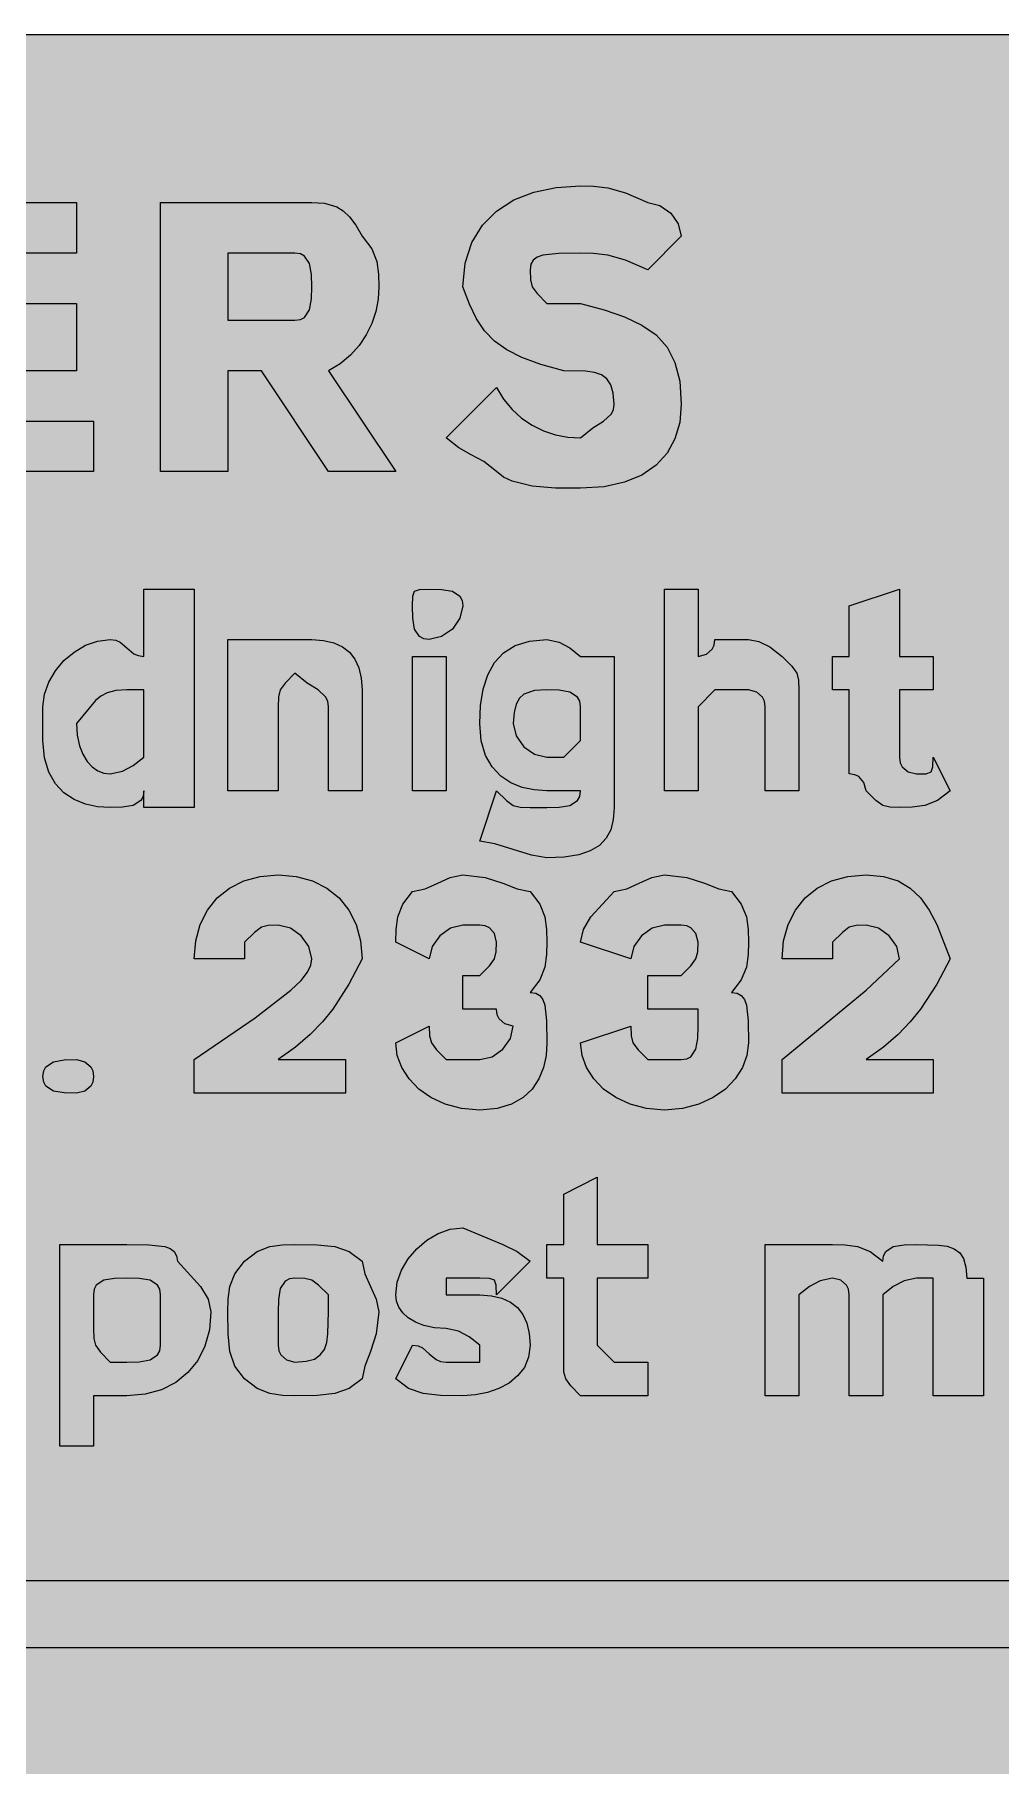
# Model space of a CAD drawing. Header units: metres. Extents: x 9 to 558, y 12 to 260.
# Drawn here: x 359 to 428, y 136.1 to 259.7 of the extents above; entities that cross this region are included whole.
import ezdxf

# ---------------------------------------------------------------- set-up
doc = ezdxf.new("R2010")
doc.units = ezdxf.units.M
doc.layers.add('FILL_BLACK_000000', color=7, linetype='Continuous', true_color=0x000000)
doc.layers.add('FILL_YELLOW_FFFF00', color=7, linetype='Continuous', true_color=0xffff00)

msp = doc.modelspace()

# ---------------------------------------------------------------- hatches: boundary and pattern name
at = {"layer": 'FILL_BLACK_000000', "true_color": 0x000000}
h = msp.add_hatch(color=7, dxfattribs=at)
h.dxf.hatch_style = 1
h.paths.add_polyline_path([(394.43, 242.17), (394.56, 241.68), (394.92, 241.19), (395.61, 240.48), (398.01, 240.48), (399.7, 240.02), (401.16, 239.52), (402.4, 238.94), (403.41, 238.23), (404.2, 237.35), (404.76, 236.26), (405.1, 234.92), (405.21, 233.28), (405.1, 231.99), (404.76, 230.82), (404.2, 229.8), (403.41, 228.93), (402.4, 228.23), (401.16, 227.71), (399.7, 227.39), (398.01, 227.28), (396.23, 227.3), (394.56, 227.43), (393.12, 227.79), (392.51, 228.08), (392.01, 228.48), (391.11, 229.19), (390.21, 229.68), (389.31, 230.17), (388.41, 230.88), (392.01, 234.48), (392.51, 233.64), (393.12, 232.9), (393.8, 232.29), (394.56, 231.78), (395.37, 231.39), (396.23, 231.1), (397.11, 230.94), (398.01, 230.88), (398.89, 231.59), (399.66, 232.08), (400.2, 232.57), (400.36, 232.88), (400.41, 233.28), (400.35, 234.07), (400.18, 234.67), (399.9, 235.09), (399.51, 235.38), (399, 235.55), (398.38, 235.64), (396.81, 235.68), (395.17, 236.13), (393.83, 236.62), (392.74, 237.16), (391.86, 237.78), (391.15, 238.52), (390.57, 239.39), (390.07, 240.44), (389.61, 241.68), (389.77, 243.37), (390.25, 244.83), (391, 246.07), (392.01, 247.08), (393.24, 247.87), (394.67, 248.43), (396.27, 248.77), (398.01, 248.88), (398.93, 248.86), (399.96, 248.73), (401.22, 248.37), (402.81, 247.68), (403.69, 247.47), (404.46, 246.93), (405, 246.16), (405.21, 245.28), (402.81, 242.88), (401.22, 243.57), (399.96, 243.93), (398.93, 244.06), (398.01, 244.08), (396.43, 244.06), (395.31, 243.93), (394.92, 243.79), (394.63, 243.57), (394.47, 243.28), (394.41, 242.88), (394.43, 242.17)])
h = msp.add_hatch(color=7, dxfattribs=at)
h.dxf.hatch_style = 1
h.paths.add_polyline_path([(353.61, 232.08), (363.21, 232.08), (363.21, 228.48), (348.81, 228.48), (348.81, 247.68), (362.01, 247.68), (362.01, 244.08), (353.61, 244.08), (353.61, 240.48), (362.01, 240.48), (362.01, 235.68), (353.61, 235.68), (353.61, 232.08)])
h = msp.add_hatch(color=7, dxfattribs=at)
h.dxf.hatch_style = 1
h.paths.add_polyline_path([(368.01, 228.48), (368.01, 247.68), (378.81, 247.68), (379.71, 247.64), (380.61, 247.38), (381.06, 247.09), (381.51, 246.67), (381.96, 246.07), (382.41, 245.28), (383.1, 244.38), (383.46, 243.48), (383.59, 242.58), (383.61, 241.68), (383.55, 240.78), (383.38, 239.9), (383.1, 239.04), (382.71, 238.23), (382.2, 237.47), (381.58, 236.79), (380.85, 236.18), (380.01, 235.68), (384.81, 228.48), (380.01, 228.48), (375.21, 235.68), (372.81, 235.68), (372.81, 228.48), (368.01, 228.48)])
h.paths.add_polyline_path([(378.01, 239.33), (378.3, 239.49), (378.66, 240.03), (378.79, 240.8), (378.81, 241.68), (378.79, 242.56), (378.66, 243.33), (378.3, 243.87), (378.01, 244.03), (377.61, 244.08), (372.81, 244.08), (372.81, 239.28), (377.61, 239.28), (378.01, 239.33)], flags=16)
h = msp.add_hatch(color=7, dxfattribs=at)
h.dxf.hatch_style = 1
h.paths.add_polyline_path([(370.41, 220.08), (370.41, 204.48), (366.81, 204.48), (366.81, 205.68), (366.76, 205.28), (366.6, 204.99), (366.06, 204.63), (365.29, 204.5), (364.41, 204.48), (363.51, 204.54), (362.65, 204.72), (361.84, 205.05), (361.11, 205.53), (360.5, 206.18), (360.02, 207.01), (359.72, 208.04), (359.61, 209.28), (359.61, 210.48), (359.61, 211.68), (359.72, 212.58), (360.02, 213.44), (360.5, 214.25), (361.11, 214.98), (361.84, 215.59), (362.65, 216.07), (363.51, 216.37), (364.41, 216.48), (364.81, 216.43), (365.12, 216.29), (365.61, 215.88), (366.1, 215.47), (366.41, 215.33), (366.81, 215.28), (366.81, 220.08), (370.41, 220.08)])
h.paths.add_polyline_path([(366.81, 212.88), (365.61, 212.88), (364.82, 212.83), (364.2, 212.67), (363.73, 212.44), (363.36, 212.13), (362.01, 210.48), (362.06, 209.64), (362.22, 208.9), (362.45, 208.29), (362.76, 207.78), (363.12, 207.39), (363.53, 207.1), (363.96, 206.94), (364.41, 206.88), (365.29, 207.07), (366.06, 207.48), (366.81, 208.08), (366.81, 211.68), (366.81, 212.88)], flags=16)
h = msp.add_hatch(color=7, dxfattribs=at)
h.dxf.hatch_style = 1
h.paths.add_polyline_path([(389.4, 218), (388.86, 217.23), (388.09, 216.69), (387.21, 216.48), (386.81, 216.53), (386.52, 216.69), (386.16, 217.23), (386.03, 218), (386.01, 218.88), (386.03, 219.57), (386.16, 219.93), (386.52, 220.06), (387.21, 220.08), (388.09, 220.06), (388.86, 219.93), (389.4, 219.57), (389.56, 219.28), (389.61, 218.88), (389.4, 218)])
h = msp.add_hatch(color=7, dxfattribs=at)
h.dxf.hatch_style = 1
h.paths.add_polyline_path([(410.76, 216.33), (411.53, 215.97), (412.41, 215.28), (413.1, 214.57), (413.46, 214.08), (413.59, 213.59), (413.61, 212.88), (413.61, 205.68), (411.21, 205.68), (411.21, 211.68), (411.16, 212.08), (411.02, 212.37), (410.61, 212.73), (410.01, 212.88), (408.81, 212.88), (407.61, 212.88), (406.41, 211.68), (406.41, 205.68), (404.01, 205.68), (404.01, 220.08), (406.41, 220.08), (406.41, 215.28), (407.01, 215.43), (407.42, 215.79), (407.56, 216.08), (407.61, 216.48), (410.01, 216.48), (410.76, 216.33)])
h = msp.add_hatch(color=7, dxfattribs=at)
h.dxf.hatch_style = 1
h.paths.add_polyline_path([(423.21, 215.28), (423.21, 212.88), (420.81, 212.88), (420.81, 208.08), (420.86, 207.68), (421, 207.39), (421.41, 207.03), (422.01, 206.88), (422.7, 206.9), (423.06, 207.03), (423.19, 207.39), (423.21, 208.08), (424.41, 205.68), (423.51, 204.99), (422.61, 204.63), (421.71, 204.5), (420.81, 204.48), (420.1, 204.5), (419.61, 204.63), (419.12, 204.99), (418.41, 205.68), (418.26, 206.28), (417.9, 206.69), (417.61, 206.83), (417.21, 206.88), (417.21, 212.88), (416.01, 212.88), (416.01, 215.28), (417.21, 215.28), (417.21, 218.88), (420.81, 220.08), (420.81, 215.28), (423.21, 215.28)])
h = msp.add_hatch(color=7, dxfattribs=at)
h.dxf.hatch_style = 1
h.paths.add_polyline_path([(379.65, 216.42), (380.38, 216.25), (381, 215.97), (381.51, 215.58), (381.9, 215.07), (382.18, 214.45), (382.35, 213.72), (382.41, 212.88), (382.41, 205.68), (380.01, 205.68), (380.01, 211.68), (379.96, 212.08), (379.8, 212.39), (379.26, 212.88), (378.49, 213.37), (377.61, 214.08), (376.92, 213.37), (376.56, 212.88), (376.43, 212.39), (376.41, 211.68), (376.41, 205.68), (372.81, 205.68), (372.81, 216.48), (376.41, 216.48), (378.81, 216.48), (379.65, 216.42)])
h = msp.add_hatch(color=7, dxfattribs=at)
h.dxf.hatch_style = 1
h.paths.add_polyline_path([(400.17, 202.9), (399.84, 202.29), (399.36, 201.78), (398.71, 201.39), (397.88, 201.1), (396.85, 200.94), (395.61, 200.88), (394.52, 201.07), (393.21, 201.48), (391.9, 201.89), (390.81, 202.08), (392.01, 205.68), (392.72, 204.99), (393.21, 204.63), (393.7, 204.5), (394.41, 204.48), (395.61, 204.48), (396.49, 204.5), (397.26, 204.63), (397.8, 204.99), (397.96, 205.28), (398.01, 205.68), (396.81, 205.68), (395.61, 205.68), (394.71, 205.74), (393.85, 205.92), (393.04, 206.25), (392.31, 206.73), (391.7, 207.38), (391.22, 208.21), (390.92, 209.24), (390.81, 210.48), (390.87, 211.77), (391.05, 212.94), (391.38, 213.96), (391.86, 214.83), (392.51, 215.53), (393.34, 216.05), (394.37, 216.37), (395.61, 216.48), (396.49, 216.29), (397.26, 215.88), (398.01, 215.28), (400.41, 215.28), (400.41, 204.48), (400.35, 203.64), (400.17, 202.9)])
h.paths.add_polyline_path([(397.8, 212.37), (397.26, 212.73), (396.49, 212.86), (395.61, 212.88), (394.73, 212.84), (393.96, 212.58), (393.65, 212.29), (393.42, 211.87), (393.26, 211.27), (393.21, 210.48), (393.42, 209.6), (393.96, 208.83), (394.73, 208.29), (395.61, 208.08), (396.81, 208.08), (398.01, 209.28), (398.01, 211.68), (397.96, 212.08), (397.8, 212.37)], flags=16)
h = msp.add_hatch(color=7, dxfattribs=at)
h.dxf.hatch_style = 1
h.paths.add_polyline_path([(386.01, 205.68), (386.01, 215.28), (388.41, 215.28), (388.41, 205.68), (386.01, 205.68)])
h = msp.add_hatch(color=7, dxfattribs=at)
h.dxf.hatch_style = 1
h.paths.add_polyline_path([(381.21, 186.48), (381.21, 184.08), (370.41, 184.08), (370.41, 186.48), (374.76, 189.46), (377.31, 191.43), (378.05, 192.14), (378.51, 192.72), (378.74, 193.22), (378.81, 193.68), (378.6, 194.56), (378.06, 195.33), (377.29, 195.87), (376.41, 196.08), (375.7, 196.06), (375.21, 195.93), (374.72, 195.57), (374.01, 194.88), (374.01, 193.68), (370.41, 193.68), (370.52, 194.97), (370.84, 196.14), (371.36, 197.16), (372.06, 198.03), (372.93, 198.73), (373.95, 199.25), (375.12, 199.57), (376.41, 199.68), (377.7, 199.57), (378.87, 199.25), (379.89, 198.73), (380.76, 198.03), (381.46, 197.16), (381.98, 196.14), (382.3, 194.97), (382.41, 193.68), (381.47, 191.88), (380.31, 190.08), (379.57, 189.18), (378.7, 188.28), (377.65, 187.38), (376.41, 186.48), (381.21, 186.48)])
h = msp.add_hatch(color=7, dxfattribs=at)
h.dxf.hatch_style = 1
h.paths.add_polyline_path([(389.52, 182.99), (388.35, 183.29), (387.33, 183.77), (386.46, 184.38), (385.76, 185.11), (385.24, 185.92), (384.92, 186.78), (384.81, 187.68), (387.21, 188.88), (387.23, 188.17), (387.36, 187.68), (387.72, 187.19), (388.41, 186.48), (390.81, 186.48), (391.69, 186.69), (392.46, 187.23), (393, 188), (393.21, 188.88), (392.61, 189.03), (392.2, 189.39), (392.06, 189.68), (392.01, 190.08), (390.81, 190.08), (389.61, 190.08), (389.61, 192.48), (390.81, 192.48), (391.5, 193.19), (391.86, 193.68), (391.99, 194.17), (392.01, 194.88), (391.86, 195.48), (391.5, 195.89), (391.21, 196.03), (390.81, 196.08), (389.61, 196.08), (388.73, 195.87), (387.96, 195.33), (387.42, 194.56), (387.21, 193.68), (384.81, 194.88), (384.83, 195.78), (384.96, 196.68), (385.32, 197.58), (386.01, 198.48), (386.91, 198.67), (387.81, 199.08), (388.71, 199.49), (389.61, 199.68), (391.2, 199.49), (392.46, 199.08), (393.49, 198.67), (394.41, 198.48), (395.1, 197.58), (395.46, 196.68), (395.59, 195.78), (395.61, 194.88), (395.59, 193.98), (395.46, 193.08), (395.1, 192.18), (394.41, 191.28), (394.81, 191.22), (395.1, 191.05), (395.32, 190.77), (395.46, 190.38), (395.59, 189.25), (395.61, 187.68), (395.55, 186.78), (395.37, 185.92), (395.04, 185.11), (394.56, 184.38), (393.91, 183.77), (393.08, 183.29), (392.05, 182.99), (390.81, 182.88), (389.52, 182.99)])
h = msp.add_hatch(color=7, dxfattribs=at)
h.dxf.hatch_style = 1
h.paths.add_polyline_path([(402.72, 182.99), (401.55, 183.29), (400.53, 183.77), (399.66, 184.38), (398.96, 185.11), (398.44, 185.92), (398.12, 186.78), (398.01, 187.68), (401.61, 188.88), (401.63, 188.17), (401.76, 187.68), (402.12, 187.19), (402.81, 186.48), (405.21, 186.48), (405.61, 186.53), (405.9, 186.69), (406.26, 187.23), (406.39, 188), (406.41, 188.88), (406.41, 190.08), (405.21, 190.08), (402.81, 190.08), (402.81, 192.48), (405.21, 192.48), (405.9, 193.19), (406.26, 193.68), (406.39, 194.17), (406.41, 194.88), (406.26, 195.48), (405.9, 195.89), (405.61, 196.03), (405.21, 196.08), (404.01, 196.08), (403.13, 195.87), (402.36, 195.33), (401.82, 194.56), (401.61, 193.68), (398.01, 194.88), (398.22, 195.78), (398.76, 196.68), (400.41, 198.48), (401.31, 198.67), (402.21, 199.08), (403.11, 199.49), (404.01, 199.68), (405.6, 199.49), (406.86, 199.08), (407.89, 198.67), (408.81, 198.48), (409.5, 197.58), (409.86, 196.68), (409.99, 195.78), (410.01, 194.88), (409.99, 193.98), (409.86, 193.08), (409.5, 192.18), (408.81, 191.28), (409.21, 191.22), (409.5, 191.05), (409.72, 190.77), (409.86, 190.38), (409.99, 189.25), (410.01, 187.68), (409.9, 186.78), (409.58, 185.92), (409.06, 185.11), (408.36, 184.38), (407.49, 183.77), (406.47, 183.29), (405.3, 182.99), (404.01, 182.88), (402.72, 182.99)])
h = msp.add_hatch(color=7, dxfattribs=at)
h.dxf.hatch_style = 1
h.paths.add_polyline_path([(423.21, 186.48), (423.21, 184.08), (412.41, 184.08), (412.41, 186.48), (418.41, 191.43), (420.81, 193.68), (420.6, 194.56), (420.06, 195.33), (419.29, 195.87), (418.41, 196.08), (417.7, 196.06), (417.21, 195.93), (416.72, 195.57), (416.01, 194.88), (416.01, 193.68), (412.41, 193.68), (412.52, 194.97), (412.84, 196.14), (413.36, 197.16), (414.06, 198.03), (414.93, 198.73), (415.95, 199.25), (417.12, 199.57), (418.41, 199.68), (419.65, 199.57), (420.7, 199.25), (421.57, 198.73), (422.31, 198.03), (422.93, 197.16), (423.47, 196.14), (424.41, 193.68), (423.47, 191.88), (422.31, 190.08), (421.57, 189.18), (420.7, 188.28), (419.65, 187.38), (418.41, 186.48), (423.21, 186.48)])
h = msp.add_hatch(color=7, dxfattribs=at)
h.dxf.hatch_style = 1
h.paths.add_polyline_path([(363.16, 184.88), (363.02, 184.59), (362.61, 184.23), (362.01, 184.08), (361.13, 184.1), (360.36, 184.23), (359.82, 184.59), (359.66, 184.88), (359.61, 185.28), (359.66, 185.68), (359.82, 185.97), (360.36, 186.33), (361.13, 186.46), (362.01, 186.48), (362.61, 186.33), (363.02, 185.97), (363.16, 185.68), (363.21, 185.28), (363.16, 184.88)])
h = msp.add_hatch(color=7, dxfattribs=at)
h.dxf.hatch_style = 1
h.paths.add_polyline_path([(402.81, 173.28), (402.81, 170.88), (399.21, 170.88), (399.21, 166.08), (400.41, 164.88), (401.61, 164.88), (402.81, 164.88), (402.81, 162.48), (400.41, 162.48), (398.01, 162.48), (397.32, 163.19), (396.96, 163.68), (396.83, 164.17), (396.81, 164.88), (396.81, 170.88), (395.61, 170.88), (395.61, 173.28), (396.81, 173.28), (396.81, 176.88), (399.21, 178.08), (399.21, 173.28), (402.81, 173.28)])
h = msp.add_hatch(color=7, dxfattribs=at)
h.dxf.hatch_style = 1
h.paths.add_polyline_path([(394.3, 165.24), (394, 164.5), (393.52, 163.89), (392.91, 163.38), (392.18, 162.99), (391.37, 162.7), (390.51, 162.54), (389.61, 162.48), (388.02, 162.5), (386.76, 162.63), (385.73, 162.99), (384.81, 163.68), (386.01, 166.08), (386.41, 166.03), (386.72, 165.89), (387.21, 165.48), (387.7, 165.07), (388.01, 164.93), (388.41, 164.88), (389.61, 164.88), (390.81, 164.88), (390.81, 166.08), (390.06, 166.68), (389.29, 167.09), (388.41, 167.28), (387.57, 167.33), (386.83, 167.49), (386.22, 167.72), (385.71, 168.03), (385.32, 168.39), (385.03, 168.8), (384.87, 169.23), (384.81, 169.68), (384.92, 170.58), (385.22, 171.44), (385.7, 172.25), (386.31, 172.98), (387.04, 173.59), (387.85, 174.07), (388.71, 174.37), (389.61, 174.48), (392.46, 173.28), (393.49, 172.79), (394.41, 172.08), (392.01, 169.68), (391.99, 170.37), (391.86, 170.73), (391.5, 170.86), (390.81, 170.88), (389.61, 170.88), (388.41, 170.88), (388.41, 169.68), (390.81, 169.68), (391.65, 169.62), (392.38, 169.45), (393, 169.17), (393.51, 168.78), (393.9, 168.27), (394.18, 167.65), (394.35, 166.92), (394.41, 166.08), (394.3, 165.24)])
h = msp.add_hatch(color=7, dxfattribs=at)
h.dxf.hatch_style = 1
h.paths.add_polyline_path([(371.18, 166.02), (370.66, 165), (369.96, 164.13), (369.09, 163.43), (368.07, 162.91), (366.9, 162.59), (365.61, 162.48), (363.21, 162.48), (363.21, 158.88), (360.81, 158.88), (360.81, 173.28), (363.21, 173.28), (365.61, 173.28), (367.18, 173.26), (368.31, 173.13), (368.7, 172.99), (368.99, 172.77), (369.15, 172.48), (369.21, 172.08), (370.86, 170.28), (371.4, 169.38), (371.61, 168.48), (371.5, 167.19), (371.18, 166.02)])
h.paths.add_polyline_path([(367.26, 165.03), (367.8, 165.39), (367.96, 165.68), (368.01, 166.08), (368.01, 167.28), (368.01, 169.68), (367.96, 170.08), (367.8, 170.37), (367.26, 170.73), (366.49, 170.86), (365.61, 170.88), (364.73, 170.86), (363.96, 170.73), (363.42, 170.37), (363.26, 170.08), (363.21, 169.68), (363.21, 167.28), (363.23, 166.57), (363.36, 166.08), (363.72, 165.59), (364.41, 164.88), (365.61, 164.88), (366.49, 164.9), (367.26, 165.03)], flags=16)
h = msp.add_hatch(color=7, dxfattribs=at)
h.dxf.hatch_style = 1
h.paths.add_polyline_path([(383.01, 165.63), (382.6, 164.6), (382.41, 163.68), (381.49, 162.99), (380.46, 162.63), (379.2, 162.5), (377.61, 162.48), (376.71, 162.5), (375.81, 162.63), (374.91, 162.99), (374.01, 163.68), (373.32, 164.6), (372.96, 165.63), (372.83, 166.89), (372.81, 168.48), (372.83, 169.38), (372.96, 170.28), (373.32, 171.18), (374.01, 172.08), (374.91, 172.77), (375.81, 173.13), (376.71, 173.26), (377.61, 173.28), (379.2, 173.26), (380.46, 173.13), (381.49, 172.77), (382.41, 172.08), (382.6, 171.18), (383.01, 170.28), (383.42, 169.38), (383.61, 168.48), (383.42, 166.89), (383.01, 165.63)])
h.paths.add_polyline_path([(379.3, 170.37), (378.81, 170.73), (378.32, 170.86), (377.61, 170.88), (377.21, 170.83), (376.92, 170.67), (376.56, 170.13), (376.43, 169.36), (376.41, 168.48), (376.41, 166.08), (376.46, 165.68), (376.6, 165.39), (377.01, 165.03), (377.61, 164.88), (378.4, 164.94), (379, 165.1), (379.42, 165.39), (379.71, 165.78), (379.88, 166.29), (379.97, 166.9), (380.01, 168.48), (380.01, 169.68), (379.3, 170.37)], flags=16)
h = msp.add_hatch(color=7, dxfattribs=at)
h.dxf.hatch_style = 1
h.paths.add_polyline_path([(421.13, 170.69), (420.36, 170.28), (419.61, 169.68), (419.61, 162.48), (417.21, 162.48), (417.21, 169.68), (417.16, 170.08), (417.02, 170.37), (416.61, 170.73), (416.01, 170.88), (415.13, 170.69), (414.36, 170.28), (413.61, 169.68), (413.61, 162.48), (411.21, 162.48), (411.21, 173.28), (413.61, 173.28), (414.81, 173.28), (416.01, 173.28), (416.91, 173.26), (417.81, 173.13), (418.71, 172.77), (419.61, 172.08), (419.66, 172.48), (419.82, 172.77), (420.36, 173.13), (421.13, 173.26), (422.01, 173.28), (423.58, 173.24), (424.2, 173.15), (424.71, 172.98), (425.1, 172.69), (425.38, 172.27), (425.55, 171.67), (425.61, 170.88), (426.81, 170.88), (426.81, 162.48), (423.21, 162.48), (423.21, 169.68), (423.21, 170.88), (422.01, 170.88), (421.13, 170.69)])
h = msp.add_hatch(color=7, dxfattribs=at)
h.dxf.hatch_style = 1
h.paths.add_polyline_path([(62.01, 144.48), (62.01, 149.28), (495.21, 149.28), (490.41, 154.08), (497.61, 154.08), (504.81, 146.88), (497.61, 139.68), (490.41, 139.68), (495.21, 144.48), (62.01, 144.48)])
at = {"layer": 'FILL_YELLOW_FFFF00', "true_color": 0xffff00}
h = msp.add_hatch(color=7, dxfattribs=at)
h.dxf.hatch_style = 1
h.paths.add_polyline_path([(552.02, 259.66), (553.41, 259.53), (554.8, 259.17), (556.41, 258.48), (557.1, 256.87), (557.46, 255.48), (557.59, 254.09), (557.61, 252.48), (557.61, 19.68), (557.61, 16.08), (557.01, 15.33), (556.6, 14.56), (556.41, 13.68), (554.8, 12.99), (553.41, 12.63), (552.02, 12.5), (550.41, 12.48), (16.41, 12.48), (14.01, 12.48), (13.13, 12.67), (12.36, 13.08), (11.61, 13.68), (10.22, 15.29), (9.8, 16), (9.51, 16.68), (9.25, 18.07), (9.21, 19.68), (9.21, 252.48), (9.21, 256.08), (9.61, 256.13), (9.92, 256.29), (10.41, 256.83), (10.9, 257.6), (11.61, 258.48), (12.36, 259.08), (13.13, 259.49), (14.01, 259.68), (16.41, 259.68), (550.41, 259.68), (552.02, 259.66)])

# ---------------------------------------------------------------- linework, layer by layer
at = {"layer": 'FILL_BLACK_000000', "lineweight": 0, "true_color": 0x000000}
for points in [[(394.43, 242.17), (394.56, 241.68), (394.92, 241.19), (395.61, 240.48), (398.01, 240.48), (399.7, 240.02), (401.16, 239.52), (402.4, 238.94), (403.41, 238.23), (404.2, 237.35), (404.76, 236.26), (405.1, 234.92), (405.21, 233.28), (405.1, 231.99), (404.76, 230.82), (404.2, 229.8), (403.41, 228.93), (402.4, 228.23), (401.16, 227.71), (399.7, 227.39), (398.01, 227.28), (396.23, 227.3), (394.56, 227.43), (393.12, 227.79), (392.51, 228.08), (392.01, 228.48), (391.11, 229.19), (390.21, 229.68), (389.31, 230.17), (388.41, 230.88), (392.01, 234.48), (392.51, 233.64), (393.12, 232.9), (393.8, 232.29), (394.56, 231.78), (395.37, 231.39), (396.23, 231.1), (397.11, 230.94), (398.01, 230.88), (398.89, 231.59), (399.66, 232.08), (400.2, 232.57), (400.36, 232.88), (400.41, 233.28), (400.35, 234.07), (400.18, 234.67), (399.9, 235.09), (399.51, 235.38), (399, 235.55), (398.38, 235.64), (396.81, 235.68), (395.17, 236.13), (393.83, 236.62), (392.74, 237.16), (391.86, 237.78), (391.15, 238.52), (390.57, 239.39), (390.07, 240.44), (389.61, 241.68), (389.77, 243.37), (390.25, 244.83), (391, 246.07), (392.01, 247.08), (393.24, 247.87), (394.67, 248.43), (396.27, 248.77), (398.01, 248.88), (398.93, 248.86), (399.96, 248.73), (401.22, 248.37), (402.81, 247.68), (403.69, 247.47), (404.46, 246.93), (405, 246.16), (405.21, 245.28), (402.81, 242.88), (401.22, 243.57), (399.96, 243.93), (398.93, 244.06), (398.01, 244.08), (396.43, 244.06), (395.31, 243.93), (394.92, 243.79), (394.63, 243.57), (394.47, 243.28), (394.41, 242.88)], [(353.61, 232.08), (363.21, 232.08), (363.21, 228.48), (348.81, 228.48), (348.81, 247.68), (362.01, 247.68), (362.01, 244.08), (353.61, 244.08), (353.61, 240.48), (362.01, 240.48), (362.01, 235.68), (353.61, 235.68)], [(368.01, 228.48), (368.01, 247.68), (378.81, 247.68), (379.71, 247.64), (380.61, 247.38), (381.06, 247.09), (381.51, 246.67), (381.96, 246.07), (382.41, 245.28), (383.1, 244.38), (383.46, 243.48), (383.59, 242.58), (383.61, 241.68), (383.55, 240.78), (383.38, 239.9), (383.1, 239.04), (382.71, 238.23), (382.2, 237.47), (381.58, 236.79), (380.85, 236.18), (380.01, 235.68), (384.81, 228.48), (380.01, 228.48), (375.21, 235.68), (372.81, 235.68), (372.81, 228.48)], [(378.01, 239.33), (378.3, 239.49), (378.66, 240.03), (378.79, 240.8), (378.81, 241.68), (378.79, 242.56), (378.66, 243.33), (378.3, 243.87), (378.01, 244.03), (377.61, 244.08), (372.81, 244.08), (372.81, 239.28), (377.61, 239.28)], [(370.41, 220.08), (370.41, 204.48), (366.81, 204.48), (366.81, 205.68), (366.76, 205.28), (366.6, 204.99), (366.06, 204.63), (365.29, 204.5), (364.41, 204.48), (363.51, 204.54), (362.65, 204.72), (361.84, 205.05), (361.11, 205.53), (360.5, 206.18), (360.02, 207.01), (359.72, 208.04), (359.61, 209.28), (359.61, 210.48), (359.61, 211.68), (359.72, 212.58), (360.02, 213.44), (360.5, 214.25), (361.11, 214.98), (361.84, 215.59), (362.65, 216.07), (363.51, 216.37), (364.41, 216.48), (364.81, 216.43), (365.12, 216.29), (365.61, 215.88), (366.1, 215.47), (366.41, 215.33), (366.81, 215.28), (366.81, 220.08)], [(389.4, 218), (388.86, 217.23), (388.09, 216.69), (387.21, 216.48), (386.81, 216.53), (386.52, 216.69), (386.16, 217.23), (386.03, 218), (386.01, 218.88), (386.03, 219.57), (386.16, 219.93), (386.52, 220.06), (387.21, 220.08), (388.09, 220.06), (388.86, 219.93), (389.4, 219.57), (389.56, 219.28), (389.61, 218.88)], [(410.76, 216.33), (411.53, 215.97), (412.41, 215.28), (413.1, 214.57), (413.46, 214.08), (413.59, 213.59), (413.61, 212.88), (413.61, 205.68), (411.21, 205.68), (411.21, 211.68), (411.16, 212.08), (411.02, 212.37), (410.61, 212.73), (410.01, 212.88), (408.81, 212.88), (407.61, 212.88), (406.41, 211.68), (406.41, 205.68), (404.01, 205.68), (404.01, 220.08), (406.41, 220.08), (406.41, 215.28), (407.01, 215.43), (407.42, 215.79), (407.56, 216.08), (407.61, 216.48), (410.01, 216.48)], [(423.21, 215.28), (423.21, 212.88), (420.81, 212.88), (420.81, 208.08), (420.86, 207.68), (421, 207.39), (421.41, 207.03), (422.01, 206.88), (422.7, 206.9), (423.06, 207.03), (423.19, 207.39), (423.21, 208.08), (424.41, 205.68), (423.51, 204.99), (422.61, 204.63), (421.71, 204.5), (420.81, 204.48), (420.1, 204.5), (419.61, 204.63), (419.12, 204.99), (418.41, 205.68), (418.26, 206.28), (417.9, 206.69), (417.61, 206.83), (417.21, 206.88), (417.21, 212.88), (416.01, 212.88), (416.01, 215.28), (417.21, 215.28), (417.21, 218.88), (420.81, 220.08), (420.81, 215.28)], [(379.65, 216.42), (380.38, 216.25), (381, 215.97), (381.51, 215.58), (381.9, 215.07), (382.18, 214.45), (382.35, 213.72), (382.41, 212.88), (382.41, 205.68), (380.01, 205.68), (380.01, 211.68), (379.96, 212.08), (379.8, 212.39), (379.26, 212.88), (378.49, 213.37), (377.61, 214.08), (376.92, 213.37), (376.56, 212.88), (376.43, 212.39), (376.41, 211.68), (376.41, 205.68), (372.81, 205.68), (372.81, 216.48), (376.41, 216.48), (378.81, 216.48)], [(400.17, 202.9), (399.84, 202.29), (399.36, 201.78), (398.71, 201.39), (397.88, 201.1), (396.85, 200.94), (395.61, 200.88), (394.52, 201.07), (393.21, 201.48), (391.9, 201.89), (390.81, 202.08), (392.01, 205.68), (392.72, 204.99), (393.21, 204.63), (393.7, 204.5), (394.41, 204.48), (395.61, 204.48), (396.49, 204.5), (397.26, 204.63), (397.8, 204.99), (397.96, 205.28), (398.01, 205.68), (396.81, 205.68), (395.61, 205.68), (394.71, 205.74), (393.85, 205.92), (393.04, 206.25), (392.31, 206.73), (391.7, 207.38), (391.22, 208.21), (390.92, 209.24), (390.81, 210.48), (390.87, 211.77), (391.05, 212.94), (391.38, 213.96), (391.86, 214.83), (392.51, 215.53), (393.34, 216.05), (394.37, 216.37), (395.61, 216.48), (396.49, 216.29), (397.26, 215.88), (398.01, 215.28), (400.41, 215.28), (400.41, 204.48), (400.35, 203.64)], [(386.01, 205.68), (386.01, 215.28), (388.41, 215.28), (388.41, 205.68)], [(366.81, 212.88), (365.61, 212.88), (364.82, 212.83), (364.2, 212.67), (363.73, 212.44), (363.36, 212.13), (362.01, 210.48), (362.06, 209.64), (362.22, 208.9), (362.45, 208.29), (362.76, 207.78), (363.12, 207.39), (363.53, 207.1), (363.96, 206.94), (364.41, 206.88), (365.29, 207.07), (366.06, 207.48), (366.81, 208.08), (366.81, 211.68)], [(397.8, 212.37), (397.26, 212.73), (396.49, 212.86), (395.61, 212.88), (394.73, 212.84), (393.96, 212.58), (393.65, 212.29), (393.42, 211.87), (393.26, 211.27), (393.21, 210.48), (393.42, 209.6), (393.96, 208.83), (394.73, 208.29), (395.61, 208.08), (396.81, 208.08), (398.01, 209.28), (398.01, 211.68), (397.96, 212.08)], [(381.21, 186.48), (381.21, 184.08), (370.41, 184.08), (370.41, 186.48), (374.76, 189.46), (377.31, 191.43), (378.05, 192.14), (378.51, 192.72), (378.74, 193.22), (378.81, 193.68), (378.6, 194.56), (378.06, 195.33), (377.29, 195.87), (376.41, 196.08), (375.7, 196.06), (375.21, 195.93), (374.72, 195.57), (374.01, 194.88), (374.01, 193.68), (370.41, 193.68), (370.52, 194.97), (370.84, 196.14), (371.36, 197.16), (372.06, 198.03), (372.93, 198.73), (373.95, 199.25), (375.12, 199.57), (376.41, 199.68), (377.7, 199.57), (378.87, 199.25), (379.89, 198.73), (380.76, 198.03), (381.46, 197.16), (381.98, 196.14), (382.3, 194.97), (382.41, 193.68), (381.47, 191.88), (380.31, 190.08), (379.57, 189.18), (378.7, 188.28), (377.65, 187.38), (376.41, 186.48)], [(389.52, 182.99), (388.35, 183.29), (387.33, 183.77), (386.46, 184.38), (385.76, 185.11), (385.24, 185.92), (384.92, 186.78), (384.81, 187.68), (387.21, 188.88), (387.23, 188.17), (387.36, 187.68), (387.72, 187.19), (388.41, 186.48), (390.81, 186.48), (391.69, 186.69), (392.46, 187.23), (393, 188), (393.21, 188.88), (392.61, 189.03), (392.2, 189.39), (392.06, 189.68), (392.01, 190.08), (390.81, 190.08), (389.61, 190.08), (389.61, 192.48), (390.81, 192.48), (391.5, 193.19), (391.86, 193.68), (391.99, 194.17), (392.01, 194.88), (391.86, 195.48), (391.5, 195.89), (391.21, 196.03), (390.81, 196.08), (389.61, 196.08), (388.73, 195.87), (387.96, 195.33), (387.42, 194.56), (387.21, 193.68), (384.81, 194.88), (384.83, 195.78), (384.96, 196.68), (385.32, 197.58), (386.01, 198.48), (386.91, 198.67), (387.81, 199.08), (388.71, 199.49), (389.61, 199.68), (391.2, 199.49), (392.46, 199.08), (393.49, 198.67), (394.41, 198.48), (395.1, 197.58), (395.46, 196.68), (395.59, 195.78), (395.61, 194.88), (395.59, 193.98), (395.46, 193.08), (395.1, 192.18), (394.41, 191.28), (394.81, 191.22), (395.1, 191.05), (395.32, 190.77), (395.46, 190.38), (395.59, 189.25), (395.61, 187.68), (395.55, 186.78), (395.37, 185.92), (395.04, 185.11), (394.56, 184.38), (393.91, 183.77), (393.08, 183.29), (392.05, 182.99), (390.81, 182.88)], [(402.72, 182.99), (401.55, 183.29), (400.53, 183.77), (399.66, 184.38), (398.96, 185.11), (398.44, 185.92), (398.12, 186.78), (398.01, 187.68), (401.61, 188.88), (401.63, 188.17), (401.76, 187.68), (402.12, 187.19), (402.81, 186.48), (405.21, 186.48), (405.61, 186.53), (405.9, 186.69), (406.26, 187.23), (406.39, 188), (406.41, 188.88), (406.41, 190.08), (405.21, 190.08), (402.81, 190.08), (402.81, 192.48), (405.21, 192.48), (405.9, 193.19), (406.26, 193.68), (406.39, 194.17), (406.41, 194.88), (406.26, 195.48), (405.9, 195.89), (405.61, 196.03), (405.21, 196.08), (404.01, 196.08), (403.13, 195.87), (402.36, 195.33), (401.82, 194.56), (401.61, 193.68), (398.01, 194.88), (398.22, 195.78), (398.76, 196.68), (400.41, 198.48), (401.31, 198.67), (402.21, 199.08), (403.11, 199.49), (404.01, 199.68), (405.6, 199.49), (406.86, 199.08), (407.89, 198.67), (408.81, 198.48), (409.5, 197.58), (409.86, 196.68), (409.99, 195.78), (410.01, 194.88), (409.99, 193.98), (409.86, 193.08), (409.5, 192.18), (408.81, 191.28), (409.21, 191.22), (409.5, 191.05), (409.72, 190.77), (409.86, 190.38), (409.99, 189.25), (410.01, 187.68), (409.9, 186.78), (409.58, 185.92), (409.06, 185.11), (408.36, 184.38), (407.49, 183.77), (406.47, 183.29), (405.3, 182.99), (404.01, 182.88)], [(423.21, 186.48), (423.21, 184.08), (412.41, 184.08), (412.41, 186.48), (418.41, 191.43), (420.81, 193.68), (420.6, 194.56), (420.06, 195.33), (419.29, 195.87), (418.41, 196.08), (417.7, 196.06), (417.21, 195.93), (416.72, 195.57), (416.01, 194.88), (416.01, 193.68), (412.41, 193.68), (412.52, 194.97), (412.84, 196.14), (413.36, 197.16), (414.06, 198.03), (414.93, 198.73), (415.95, 199.25), (417.12, 199.57), (418.41, 199.68), (419.65, 199.57), (420.7, 199.25), (421.57, 198.73), (422.31, 198.03), (422.93, 197.16), (423.47, 196.14), (424.41, 193.68), (423.47, 191.88), (422.31, 190.08), (421.57, 189.18), (420.7, 188.28), (419.65, 187.38), (418.41, 186.48)], [(363.16, 184.88), (363.02, 184.59), (362.61, 184.23), (362.01, 184.08), (361.13, 184.1), (360.36, 184.23), (359.82, 184.59), (359.66, 184.88), (359.61, 185.28), (359.66, 185.68), (359.82, 185.97), (360.36, 186.33), (361.13, 186.46), (362.01, 186.48), (362.61, 186.33), (363.02, 185.97), (363.16, 185.68), (363.21, 185.28)], [(402.81, 173.28), (402.81, 170.88), (399.21, 170.88), (399.21, 166.08), (400.41, 164.88), (401.61, 164.88), (402.81, 164.88), (402.81, 162.48), (400.41, 162.48), (398.01, 162.48), (397.32, 163.19), (396.96, 163.68), (396.83, 164.17), (396.81, 164.88), (396.81, 170.88), (395.61, 170.88), (395.61, 173.28), (396.81, 173.28), (396.81, 176.88), (399.21, 178.08), (399.21, 173.28)], [(394.3, 165.24), (394, 164.5), (393.52, 163.89), (392.91, 163.38), (392.18, 162.99), (391.37, 162.7), (390.51, 162.54), (389.61, 162.48), (388.02, 162.5), (386.76, 162.63), (385.73, 162.99), (384.81, 163.68), (386.01, 166.08), (386.41, 166.03), (386.72, 165.89), (387.21, 165.48), (387.7, 165.07), (388.01, 164.93), (388.41, 164.88), (389.61, 164.88), (390.81, 164.88), (390.81, 166.08), (390.06, 166.68), (389.29, 167.09), (388.41, 167.28), (387.57, 167.33), (386.83, 167.49), (386.22, 167.72), (385.71, 168.03), (385.32, 168.39), (385.03, 168.8), (384.87, 169.23), (384.81, 169.68), (384.92, 170.58), (385.22, 171.44), (385.7, 172.25), (386.31, 172.98), (387.04, 173.59), (387.85, 174.07), (388.71, 174.37), (389.61, 174.48), (392.46, 173.28), (393.49, 172.79), (394.41, 172.08), (392.01, 169.68), (391.99, 170.37), (391.86, 170.73), (391.5, 170.86), (390.81, 170.88), (389.61, 170.88), (388.41, 170.88), (388.41, 169.68), (390.81, 169.68), (391.65, 169.62), (392.38, 169.45), (393, 169.17), (393.51, 168.78), (393.9, 168.27), (394.18, 167.65), (394.35, 166.92), (394.41, 166.08)], [(371.18, 166.02), (370.66, 165), (369.96, 164.13), (369.09, 163.43), (368.07, 162.91), (366.9, 162.59), (365.61, 162.48), (363.21, 162.48), (363.21, 158.88), (360.81, 158.88), (360.81, 173.28), (363.21, 173.28), (365.61, 173.28), (367.18, 173.26), (368.31, 173.13), (368.7, 172.99), (368.99, 172.77), (369.15, 172.48), (369.21, 172.08), (370.86, 170.28), (371.4, 169.38), (371.61, 168.48), (371.5, 167.19)], [(383.01, 165.63), (382.6, 164.6), (382.41, 163.68), (381.49, 162.99), (380.46, 162.63), (379.2, 162.5), (377.61, 162.48), (376.71, 162.5), (375.81, 162.63), (374.91, 162.99), (374.01, 163.68), (373.32, 164.6), (372.96, 165.63), (372.83, 166.89), (372.81, 168.48), (372.83, 169.38), (372.96, 170.28), (373.32, 171.18), (374.01, 172.08), (374.91, 172.77), (375.81, 173.13), (376.71, 173.26), (377.61, 173.28), (379.2, 173.26), (380.46, 173.13), (381.49, 172.77), (382.41, 172.08), (382.6, 171.18), (383.01, 170.28), (383.42, 169.38), (383.61, 168.48), (383.42, 166.89)], [(421.13, 170.69), (420.36, 170.28), (419.61, 169.68), (419.61, 162.48), (417.21, 162.48), (417.21, 169.68), (417.16, 170.08), (417.02, 170.37), (416.61, 170.73), (416.01, 170.88), (415.13, 170.69), (414.36, 170.28), (413.61, 169.68), (413.61, 162.48), (411.21, 162.48), (411.21, 173.28), (413.61, 173.28), (414.81, 173.28), (416.01, 173.28), (416.91, 173.26), (417.81, 173.13), (418.71, 172.77), (419.61, 172.08), (419.66, 172.48), (419.82, 172.77), (420.36, 173.13), (421.13, 173.26), (422.01, 173.28), (423.58, 173.24), (424.2, 173.15), (424.71, 172.98), (425.1, 172.69), (425.38, 172.27), (425.55, 171.67), (425.61, 170.88), (426.81, 170.88), (426.81, 162.48), (423.21, 162.48), (423.21, 169.68), (423.21, 170.88), (422.01, 170.88)], [(367.26, 165.03), (367.8, 165.39), (367.96, 165.68), (368.01, 166.08), (368.01, 167.28), (368.01, 169.68), (367.96, 170.08), (367.8, 170.37), (367.26, 170.73), (366.49, 170.86), (365.61, 170.88), (364.73, 170.86), (363.96, 170.73), (363.42, 170.37), (363.26, 170.08), (363.21, 169.68), (363.21, 167.28), (363.23, 166.57), (363.36, 166.08), (363.72, 165.59), (364.41, 164.88), (365.61, 164.88), (366.49, 164.9)], [(379.3, 170.37), (378.81, 170.73), (378.32, 170.86), (377.61, 170.88), (377.21, 170.83), (376.92, 170.67), (376.56, 170.13), (376.43, 169.36), (376.41, 168.48), (376.41, 166.08), (376.46, 165.68), (376.6, 165.39), (377.01, 165.03), (377.61, 164.88), (378.4, 164.94), (379, 165.1), (379.42, 165.39), (379.71, 165.78), (379.88, 166.29), (379.97, 166.9), (380.01, 168.48), (380.01, 169.68)], [(62.01, 144.48), (62.01, 149.28), (495.21, 149.28), (490.41, 154.08), (497.61, 154.08), (504.81, 146.88), (497.61, 139.68), (490.41, 139.68), (495.21, 144.48)]]:
    msp.add_lwpolyline(points, close=True, dxfattribs=at)
at = {"layer": 'FILL_YELLOW_FFFF00', "lineweight": 0, "true_color": 0xffff00}
msp.add_lwpolyline([(16.41, 259.68), (550.41, 259.68), (552.02, 259.66), (553.41, 259.53), (554.8, 259.17), (556.41, 258.48), (557.1, 256.87), (557.46, 255.48), (557.59, 254.09), (557.61, 252.48), (557.61, 19.68), (557.61, 16.08), (557.01, 15.33), (556.6, 14.56), (556.41, 13.68), (554.8, 12.99), (553.41, 12.63), (552.02, 12.5), (550.41, 12.48), (16.41, 12.48)], dxfattribs=at)

doc.saveas('drawing.dxf')
